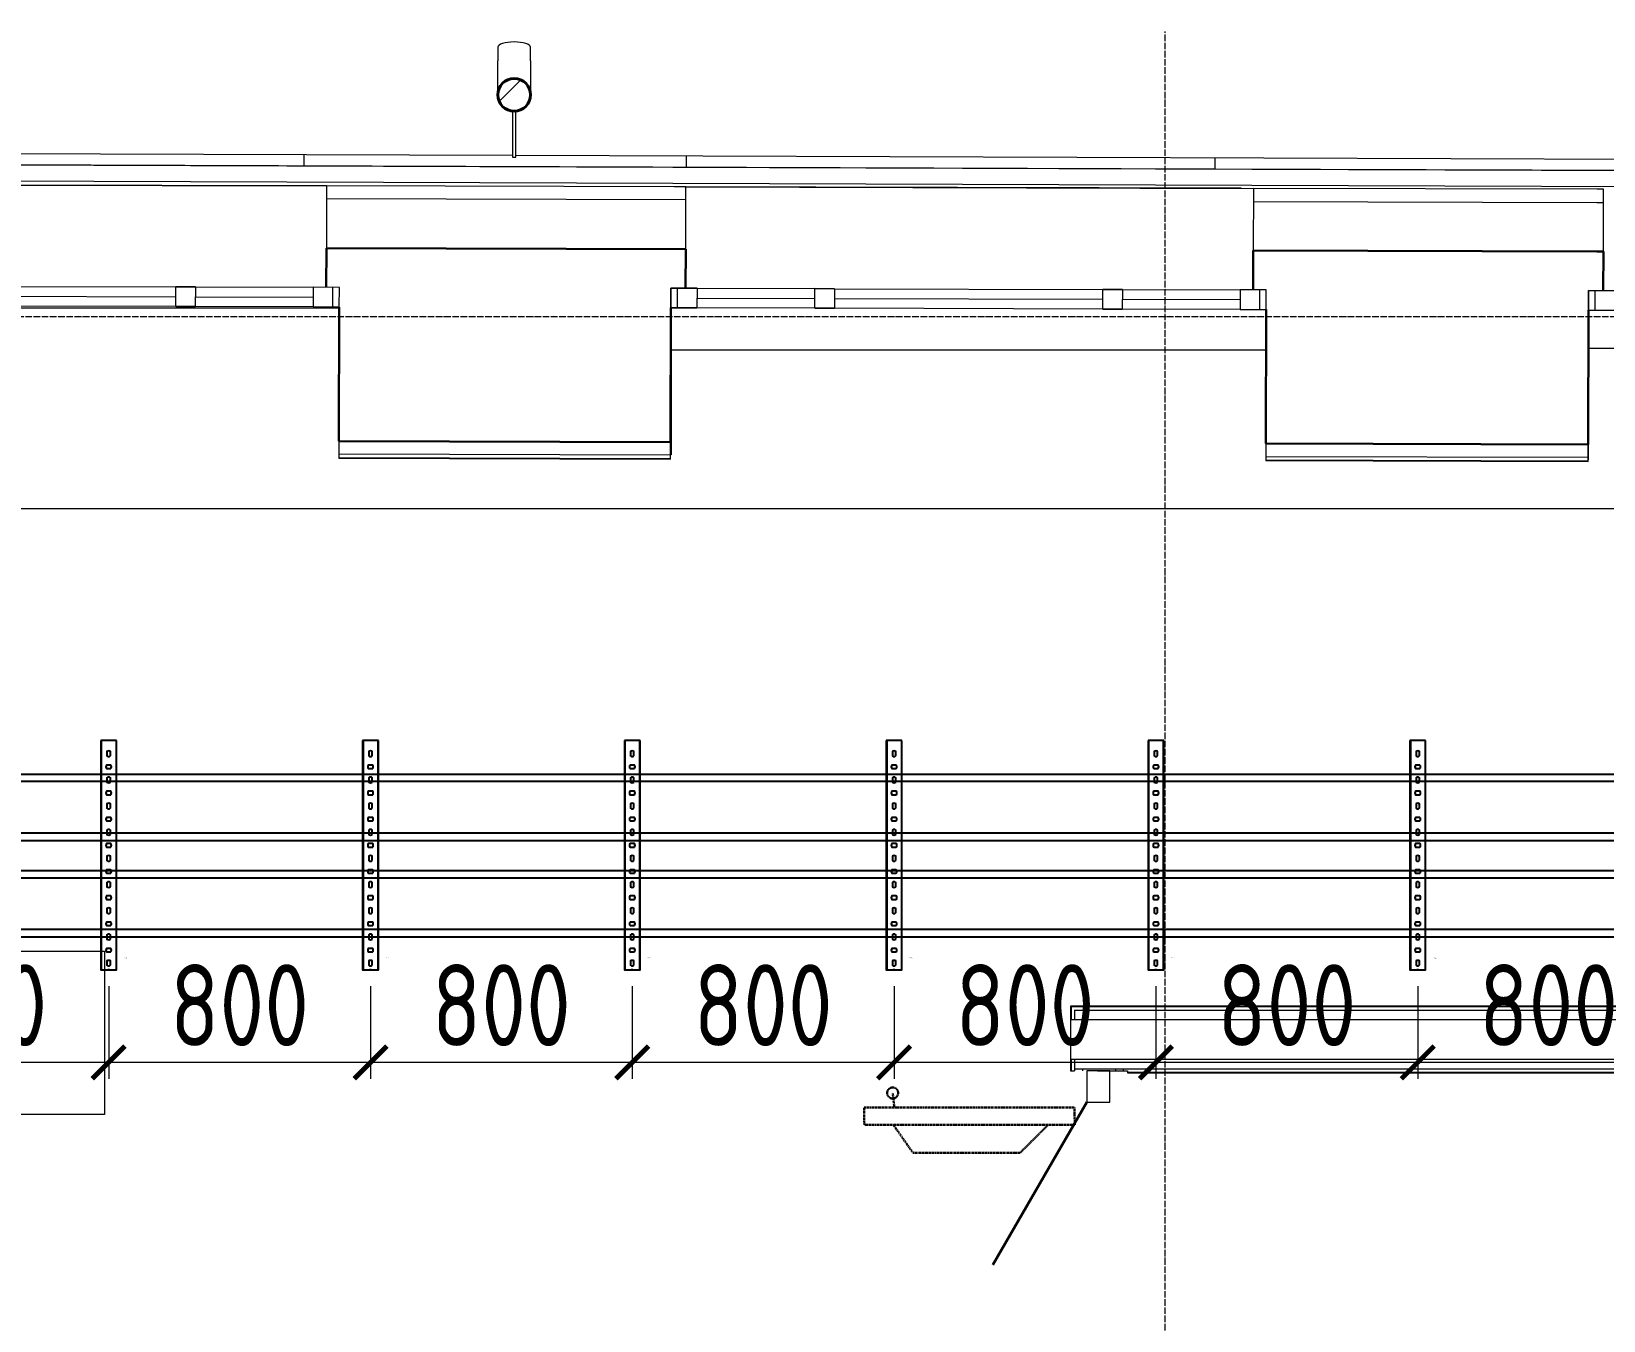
# Model space of a CAD drawing. Header units: millimetres. Extents: x -42533 to 645315, y 3457 to 82611.
# Drawn here: x 431186 to 435991, y 36522 to 40462 of the extents above; entities that cross this region are included whole.
import ezdxf
from ezdxf.enums import TextEntityAlignment as Align

# ---------------------------------------------------------------- set-up
doc = ezdxf.new("R2018")
doc.units = ezdxf.units.MM
doc.linetypes.add('ADSK_Линия сетки', pattern=[25, 20, -2.5, 0, -2.5])
doc.linetypes.add('ADSK_Штриховая_ш3 п1_5', pattern=[4.5, 3, -1.5])
for name, color, linetype in [('00_00_потолок_Панели из стали', 7, 'Continuous'), ('ЭОМ_Лотки авар.', 1, 'Continuous'), ('ЭОМ_Лотки рабочие', 5, 'Continuous')]:
    doc.layers.add(name, color=color, linetype=linetype)
for name, color, linetype, lineweight in [('_ Окна', 7, 'Continuous', 9), ('Аннотация', 7, 'Continuous', 18), ('Двери', 7, 'Continuous', 9), ('Обобщенные модели', 7, 'Continuous', 18), ('Окна', 7, 'Continuous', 9), ('Оси', 253, 'Continuous', 9), ('Перекрытие', 7, 'Continuous', 18), ('Стены наружные', 7, 'Continuous', 18), ('Стены несущие', 7, 'Continuous', 30), ('Стены отделка', 7, 'Continuous', 30), ('Стены перегородки', 7, 'Continuous', 30), ('Стены штриховка', 7, 'Continuous', 9), ('ШТРИХОВКА', 252, 'Continuous', 15)]:
    doc.layers.add(name, color=color, linetype=linetype, lineweight=lineweight)
doc.layers.add('Линии', color=7, linetype='Continuous', lineweight=9, true_color=0x00a600)
doc.styles.get("Standard").update_dxf_attribs({"font": 'arial.ttf'})
doc.styles.add('М2', font='isocpeur.ttf', dxfattribs={"width": 0.8})
doc.dimstyles.new('М2-100', dxfattribs={"dimtxt": 250, "dimasz": 100, "dimexe": 50, "dimexo": 50, "dimgap": 50, "dimtad": 1, "dimdec": 0, "dimzin": 1, "dimtxsty": 'М2', "dimblk": 'ARCHTICK', "dimcen": 2.5, "dimdle": 50, "dimclre": 256, "dimclrt": 256, "dimadec": 0, "dimazin": 0, "dimtfac": 1, "dimtdec": 0, "dimtix": 1, "dimtmove": 1, "dimatfit": 3, "dimldrblk": 'NONE', "dimfxl": 1, "dimtolj": 1, "dimlwd": 9, "dimlwe": 9, "dimarcsym": 1})

# ---------------------------------------------------------------- blocks, each defined once
blk = doc.blocks.new('План 4 этажа')
at = {"layer": 'Обобщенные модели', "lineweight": 9}
h = blk.add_hatch(dxfattribs=at)
h.set_pattern_fill('FP_16', color=8, style=0, pattern_type=2)
h.set_pattern_definition([(45, (591.94, 243.9), (-106.066, 106.066), [])])
h.paths.add_polyline_path([(16566.939, 13902.033), (16588.634, 13906.984), (16606.551, 13921.937), (16615.686, 13940.907), (16615.686, 13963.159), (16606.031, 13983.207), (16588.634, 13997.081), (16566.939, 14002.033), (16545.245, 13997.081), (16527.848, 13983.207), (16518.193, 13963.159), (16519.315, 13938.576), (16527.848, 13920.858), (16545.245, 13906.984), (16566.377, 13902.161)])
at = {"layer": '_ Окна', "color": 8, "lineweight": 18}
for p, q in [((15532.464, 13304.914), (15532.622, 13364.914)), ((15532.622, 13364.914), (15592.621, 13364.756)), ((15592.621, 13364.756), (15592.464, 13304.756)), ((15952.62, 13363.808), (15952.462, 13303.808)), ((16032.62, 13363.598), (15952.62, 13363.808)), ((16032.462, 13303.598), (16032.62, 13363.598)), ((17045.705, 13300.93), (17045.863, 13360.93)), ((17045.863, 13360.93), (17125.863, 13360.719)), ((17125.863, 13360.719), (17125.705, 13300.72)), ((17485.704, 13299.772), (17485.862, 13359.772)), ((17485.862, 13359.772), (17545.862, 13359.614)), ((17545.862, 13359.614), (17545.704, 13299.614)), ((18365.701, 13297.455), (18365.859, 13357.455)), ((18365.859, 13357.455), (18425.859, 13357.297)), ((18425.859, 13357.297), (18425.701, 13297.297)), ((18785.857, 13356.349), (18785.699, 13296.349)), ((18865.857, 13356.139), (18785.857, 13356.349)), ((18865.699, 13296.139), (18865.857, 13356.139)), ((19850.639, 13293.546), (19850.797, 13353.546)), ((19850.797, 13353.546), (19930.796, 13353.335)), ((15592.464, 13304.756), (15532.464, 13304.914)), ((15952.462, 13303.808), (16032.462, 13303.598)), ((17125.705, 13300.72), (17045.705, 13300.93)), ((17545.704, 13299.614), (17485.704, 13299.772)), ((18425.701, 13297.297), (18365.701, 13297.455)), ((18785.699, 13296.349), (18865.699, 13296.139)), ((19930.638, 13293.335), (19850.639, 13293.546))]:
    blk.add_line(p, q, dxfattribs=at)
at = {"layer": '_ Окна', "color": 8}
for p, q in [((16012.462, 13303.65), (16012.62, 13363.65)), ((17065.705, 13300.878), (17065.863, 13360.877)), ((14712.546, 13337.073), (15532.543, 13334.914)), ((15592.543, 13334.756), (15952.541, 13333.808)), ((17125.784, 13330.72), (17485.783, 13329.772)), ((17545.783, 13329.614), (18365.78, 13327.455)), ((18425.78, 13327.297), (18785.778, 13326.349)), ((18845.699, 13296.192), (18845.857, 13356.191)), ((19870.639, 13293.493), (19870.796, 13353.493))]:
    blk.add_line(p, q, dxfattribs=at)
at = {"layer": 'Аннотация', "color": 8, "lineweight": 20}
for p, q in [((14014.892, 11335.249), (15314.892, 11335.249)), ((15314.892, 11335.249), (15314.892, 10835.249)), ((15314.892, 10835.249), (14014.892, 10835.249))]:
    blk.add_line(p, q, dxfattribs=at)
at = {"layer": 'Двери', "color": 8}
for p, q in [((18387.289, 10968.652), (18317.289, 10968.652)), ((18317.289, 10968.652), (18317.289, 10873.652)), ((18387.289, 10873.652), (18387.289, 10968.652)), ((18317.289, 10873.652), (18387.289, 10873.652))]:
    blk.add_line(p, q, dxfattribs=at)
at = {"layer": 'Двери', "color": 8, "lineweight": 30}
blk.add_line((18317.289, 10873.652), (18029.789, 10375.687), dxfattribs=at)
at = {"layer": 'Линии', "color": 8, "linetype": 'ADSK_Штриховая_ш3 п1_5', "lineweight": 30}
for p, q in [((17728.998, 10856.69), (17723.85, 10901.395)), ((17637.293, 10803.69), (17636.567, 10856.69)), ((17636.567, 10856.69), (18279.652, 10856.69)), ((18279.652, 10856.69), (18280.378, 10803.69)), ((18280.378, 10803.69), (17637.293, 10803.69)), ((17726.214, 10803.69), (17785.732, 10718.69)), ((18113.63, 10718.69), (18198.63, 10803.69)), ((17785.732, 10718.69), (18113.63, 10718.69))]:
    blk.add_line(p, q, dxfattribs=at)
blk.add_circle((17723.85, 10901.395), 17, dxfattribs=at)
at = {"layer": 'Обобщенные модели', "color": 8}
for p, q in [((16516.939, 14098.184), (16516.939, 14055.68)), ((16616.939, 14055.68), (16616.939, 14098.184)), ((16561.939, 13901.174), (16561.939, 13762.033)), ((16571.939, 13762.033), (16571.939, 13901.174)), ((16561.939, 13762.033), (16571.939, 13762.033))]:
    blk.add_line(p, q, dxfattribs=at)
at = {"layer": 'Обобщенные модели', "color": 8, "flags": 128}
for points in [[(16516.939, 13965.05), (16516.939, 13966.32), (16516.939, 13968.984), (16516.939, 13971.86), (16516.939, 13974.945), (16516.939, 13978.232), (16516.939, 13981.718), (16516.939, 13985.397), (16516.939, 13989.262), (16516.939, 13993.307), (16516.939, 13997.527), (16516.939, 14001.913), (16516.939, 14006.46), (16516.939, 14011.16), (16516.939, 14016.005), (16516.939, 14020.987), (16516.939, 14026.1), (16516.939, 14031.334), (16516.939, 14036.68), (16516.939, 14042.132), (16516.939, 14047.679), (16516.939, 14053.313), (16516.939, 14055.68)], [(16616.939, 14055.68), (16616.939, 14050.013), (16616.939, 14044.428), (16616.939, 14038.936), (16616.939, 14033.544), (16616.939, 14028.262), (16616.939, 14023.099), (16616.939, 14018.061), (16616.939, 14013.158), (16616.939, 14008.397), (16616.939, 14003.785), (16616.939, 13999.331), (16616.939, 13995.042), (16616.939, 13990.923), (16616.939, 13986.982), (16616.939, 13983.225), (16616.939, 13979.659), (16616.939, 13976.288), (16616.939, 13973.118), (16616.939, 13970.154), (16616.939, 13967.402), (16616.939, 13965.05)]]:
    blk.add_lwpolyline(points, dxfattribs=at)
at = {"layer": 'Обобщенные модели', "color": 8}
for start, end in [(90, 270), (270, 90)]:
    blk.add_arc((16566.939, 13952.033), 52, start, end, dxfattribs=at)
at = {"layer": 'Обобщенные модели', "color": 8, "lineweight": 40}
for start, end in [(90, 270), (270, 90)]:
    blk.add_arc((16566.939, 13952.033), 50, start, end, dxfattribs=at)
at = {"layer": 'Обобщенные модели', "color": 8}
for start_param, end_param in [(4.71238898, 6.28318531), (3.14159265, 4.71238898)]:
    blk.add_ellipse((16566.939, 14098.184), major_axis=(-50, 0), ratio=0.30901699, start_param=start_param, end_param=end_param, dxfattribs=at)
at = {"layer": 'Окна', "color": 8}
for p, q in [((14712.625, 13367.073), (15532.622, 13364.914)), ((15592.621, 13364.756), (15532.622, 13364.914)), ((15592.621, 13364.756), (15952.62, 13363.808)), ((16032.62, 13363.598), (15952.62, 13363.808)), ((16032.462, 13303.598), (16032.62, 13363.598)), ((17045.863, 13360.93), (17045.705, 13300.93)), ((17125.863, 13360.719), (17045.863, 13360.93)), ((17125.863, 13360.719), (17485.862, 13359.772)), ((17545.862, 13359.614), (17485.862, 13359.772)), ((17545.862, 13359.614), (18365.859, 13357.455)), ((18425.859, 13357.297), (18365.859, 13357.455)), ((18425.859, 13357.297), (18785.857, 13356.349)), ((18865.857, 13356.139), (18785.857, 13356.349)), ((18865.699, 13296.139), (18865.857, 13356.139)), ((19850.797, 13353.546), (19850.639, 13293.546)), ((19930.796, 13353.335), (19850.797, 13353.546)), ((15532.464, 13304.914), (14712.467, 13307.073)), ((15532.464, 13304.914), (15592.464, 13304.756)), ((15952.462, 13303.808), (15592.464, 13304.756)), ((15952.462, 13303.808), (16032.462, 13303.598)), ((17045.705, 13300.93), (17125.705, 13300.72)), ((17485.704, 13299.772), (17125.705, 13300.72)), ((17485.704, 13299.772), (17545.704, 13299.614)), ((18365.701, 13297.455), (17545.704, 13299.614)), ((18365.701, 13297.455), (18425.701, 13297.297)), ((18785.699, 13296.349), (18425.701, 13297.297)), ((18785.699, 13296.349), (18865.699, 13296.139)), ((19850.639, 13293.546), (19930.638, 13293.335))]:
    blk.add_line(p, q, dxfattribs=at)
at = {"layer": 'Оси', "color": 8, "linetype": 'ADSK_Линия сетки'}
for p, q in [((18556.505, -3353.101), (18556.505, 14145.773)), ((-10052.178, 13274.489), (56511.792, 13274.489))]:
    blk.add_line(p, q, dxfattribs=at)
at = {"layer": 'Перекрытие', "color": 8}
for p, q in [((16031.781, 13300.522), (14212.448, 13300.522)), ((16031.781, 13044.794), (16031.781, 13300.522)), ((18865.373, 13172.098), (17046.447, 13172.098)), ((17046.447, 13172.098), (17046.447, 12852.098)), ((21669.97, 13176.945), (19850.332, 13176.945)), ((19849.97, 13039.556), (19849.97, 12836.945)), ((17046.447, 12852.098), (17044.524, 12852.098)), ((14086.545, 12687.413), (24869.329, 12687.413))]:
    blk.add_line(p, q, dxfattribs=at)
at = {"layer": 'Стены наружные', "color": 8}
for p, q in [((11516.939, 13784.626), (16562.11, 13767.513)), ((18708.58, 13725.232), (11516.939, 13749.626)), ((11516.939, 13749.487), (25496.206, 13702.173)), ((15923.714, 13769.678), (15923.595, 13734.679)), ((16571.769, 13767.48), (22702.229, 13746.686)), ((17093.167, 13765.712), (17093.049, 13730.712)), ((18708.699, 13760.232), (18708.58, 13725.232)), ((30135.462, 13636.471), (11516.939, 13699.487)), ((24348.549, 13706.102), (18708.58, 13725.232)), ((14257.044, 13679.273), (15992.002, 13674.705)), ((14258.442, 13678.269), (15993.436, 13673.702)), ((15992.002, 13674.705), (15992, 13673.705)), ((17055.848, 13670.905), (17055.85, 13671.905)), ((17055.85, 13671.905), (18787.594, 13667.346)), ((17091.679, 13670.81), (18826.673, 13666.243)), ((18787.594, 13667.346), (18787.591, 13666.346))]:
    blk.add_line(p, q, dxfattribs=at)
at = {"layer": 'Стены несущие', "color": 8}
for p, q in [((15992.936, 13483.702), (15992.62, 13363.703)), ((15992.936, 13483.702), (17091.179, 13480.811)), ((17090.863, 13360.812), (17091.179, 13480.811)), ((18826.173, 13476.244), (18825.857, 13356.244)), ((19876.112, 13473.479), (18826.173, 13476.244)), ((18826.173, 13476.244), (19876.112, 13473.479)), ((19896.112, 13473.427), (19876.112, 13473.479)), ((19895.796, 13353.427), (19896.112, 13473.427)), ((16032.462, 13303.523), (16031.383, 12893.599)), ((17044.626, 12890.932), (17045.705, 13300.93)), ((18865.699, 13296.139), (18864.62, 12886.14)), ((19849.559, 12883.547), (19850.639, 13293.546)), ((17044.626, 12890.932), (16031.383, 12893.599)), ((19849.559, 12883.547), (18864.62, 12886.14))]:
    blk.add_line(p, q, dxfattribs=at)
at = {"layer": 'Стены отделка', "color": 8, "lineweight": 9}
for p, q in [((15993.436, 13673.702), (15993.331, 13633.702)), ((17081.679, 13670.837), (15993.436, 13673.702)), ((17091.679, 13670.81), (17081.679, 13670.837)), ((17091.574, 13630.811), (17091.679, 13670.81)), ((18826.673, 13666.243), (18826.173, 13476.244)), ((19876.613, 13663.479), (18826.673, 13666.243)), ((19896.612, 13663.426), (19876.613, 13663.479)), ((19896.507, 13623.426), (19896.612, 13663.426)), ((15993.331, 13633.702), (15992.936, 13483.702)), ((17091.179, 13480.811), (17091.574, 13630.811)), ((19876.507, 13623.479), (19876.507, 13623.479)), ((19896.112, 13473.427), (19896.507, 13623.426)), ((19876.112, 13473.479), (19896.112, 13473.427)), ((16031.383, 12893.599), (16031.277, 12853.599)), ((17044.521, 12850.932), (17044.626, 12890.932)), ((18864.62, 12886.14), (18864.514, 12846.14)), ((19849.454, 12843.547), (19849.559, 12883.547)), ((16031.277, 12853.599), (16031.246, 12841.599)), ((16031.246, 12841.599), (17044.489, 12838.932)), ((17044.521, 12850.932), (16031.277, 12853.599)), ((17044.489, 12838.932), (17044.521, 12850.932)), ((18864.514, 12846.14), (18864.483, 12834.14)), ((18864.483, 12834.14), (19849.422, 12831.548)), ((19849.454, 12843.547), (18864.514, 12846.14)), ((19849.422, 12831.548), (19849.454, 12843.547)), ((32527.844, 11166.652), (18267.505, 11166.652)), ((18267.505, 11164.652), (18267.505, 11124.652)), ((18267.505, 11004.652), (18267.505, 10968.652)), ((18267.505, 10968.652), (18279.505, 10968.652)), ((32495.844, 10974.652), (18279.505, 10974.652)), ((18349.505, 10968.652), (18441.505, 10968.652)), ((18441.505, 10968.652), (18441.505, 10962.652)), ((18441.505, 10962.652), (32415.844, 10962.652))]:
    blk.add_line(p, q, dxfattribs=at)
at = {"layer": 'Стены перегородки', "color": 8, "lineweight": 18}
for p, q in [((32527.844, 11124.652), (18267.505, 11124.652)), ((18267.505, 11124.652), (18267.505, 11004.652)), ((18267.505, 11004.652), (32577.844, 11004.652))]:
    blk.add_line(p, q, dxfattribs=at)
at = {"layer": 'Стены штриховка', "color": 8}
for p, q in [((17091.574, 13630.811), (15993.331, 13633.702)), ((18826.568, 13626.243), (19876.507, 13623.479)), ((19876.507, 13623.479), (19896.507, 13623.426)), ((16031.251, 12843.599), (17044.494, 12840.932)), ((18864.488, 12836.14), (19849.428, 12833.548)), ((18267.505, 11166.652), (18267.505, 11164.652)), ((32527.844, 11164.652), (18267.505, 11164.652)), ((18269.505, 11166.652), (18269.505, 11124.652)), ((18279.505, 11154.652), (32515.844, 11154.652)), ((18279.505, 11154.652), (18279.505, 11124.652)), ((18269.505, 11004.652), (18269.505, 10968.652)), ((18279.505, 11004.652), (18279.505, 10968.652)), ((18304.505, 10974.652), (18304.505, 10968.652)), ((18404.505, 10974.652), (18404.505, 10968.652)), ((18429.505, 10968.652), (18429.505, 10974.652)), ((18441.505, 10964.652), (32415.844, 10964.652))]:
    blk.add_line(p, q, dxfattribs=at)
blk = doc.blocks.new('*U1397')
at = {"color": 0, "linetype": 'Continuous', "lineweight": 25}
for p, q in [((-78.8, -46976.1), (-78.8, 0)), ((78.8, -46976.1), (78.8, 0))]:
    blk.add_line(p, q, dxfattribs=at)
blk.add_lwpolyline([(100.8, -46976.1), (100.8, 0), (-100.8, 0), (-100.8, -46976.1)], close=True, dxfattribs=at)
at = {"color": 0, "flags": 9}
for tag, p in [('АРТИКУЛ', (-59.7, -11.8)), ('НАИМЕНОВАНИЕ', (-59.1, -7)), ('ПРИМЕЧАНИЕ', (-58.8, -17.3))]:
    blk.add_attdef(tag, text='', height=2.5, dxfattribs=at).set_placement(p, align=Align.TOP_LEFT)
at = {"color": 0, "lineweight": 30, "flags": 104}
for tag, p in [('ВЫСОТА', (-59.6, -20.9)), ('ДЛИНА', (-59.5, -36.1)), ('ТОЛЩИНА', (-59, -31)), ('ШИРИНА', (-58.9, -25.1))]:
    blk.add_attdef(tag, text='', height=2.5, dxfattribs=at).set_placement(p, align=Align.TOP_LEFT)
blk = doc.blocks.new('*U1514')
at = {"color": 0, "linetype": 'Continuous', "lineweight": 25}
for p, q in [((-78.8, -46398.7), (-78.8, 0)), ((78.8, -46398.7), (78.8, 0))]:
    blk.add_line(p, q, dxfattribs=at)
blk.add_lwpolyline([(100.8, -46398.7), (100.8, 0), (-100.8, 0), (-100.8, -46398.7)], close=True, dxfattribs=at)
at = {"color": 0, "flags": 9}
for tag, p in [('АРТИКУЛ', (-59.7, -11.8)), ('НАИМЕНОВАНИЕ', (-59.1, -7)), ('ПРИМЕЧАНИЕ', (-58.8, -17.3))]:
    blk.add_attdef(tag, text='', height=2.5, dxfattribs=at).set_placement(p, align=Align.TOP_LEFT)
at = {"color": 0, "lineweight": 30, "flags": 104}
for tag, p in [('ВЫСОТА', (-59.6, -20.9)), ('ДЛИНА', (-59.5, -36.1)), ('ТОЛЩИНА', (-59, -31)), ('ШИРИНА', (-58.9, -25.1))]:
    blk.add_attdef(tag, text='', height=2.5, dxfattribs=at).set_placement(p, align=Align.TOP_LEFT)
blk = doc.blocks.new('*U45')
at = {"color": 0, "linetype": 'ByBlock', "lineweight": -2}
for points in [[(24, -700), (24, 0), (-24, 0), (-24, -700)], [(-22.5, -700), (-22.5, 0)], [(22.5, -700), (22.5, 0)], [(-24, -700), (24, -700)]]:
    blk.add_lwpolyline(points, dxfattribs=at)
at = {"color": 254, "transparency": 33554483}
blk.add_lwpolyline([(0, 0.7), (0, -2.2)], dxfattribs=at)
at = {"color": 0, "linetype": 'ByBlock', "lineweight": -2}
for points in [[(-5.2, -13.3), (-5.2, -26.7, 0.345739), (5.2, -26.7), (5.2, -13.3, 0.345739)], [(-6.7, -54.8, 0.345739), (-6.7, -65.2), (6.7, -65.2, 0.345739), (6.7, -54.8)], [(-5.2, -93.3), (-5.2, -106.7, 0.345739), (5.2, -106.7), (5.2, -93.3, 0.345739)], [(-6.7, -134.8, 0.345739), (-6.7, -145.2), (6.7, -145.2, 0.345739), (6.7, -134.8)], [(-5.2, -173.3), (-5.2, -186.7, 0.345739), (5.2, -186.7), (5.2, -173.3, 0.345739)], [(-6.7, -214.8, 0.345739), (-6.7, -225.2), (6.7, -225.2, 0.345739), (6.7, -214.8)], [(-5.2, -253.3), (-5.2, -266.7, 0.345739), (5.2, -266.7), (5.2, -253.3, 0.345739)], [(-6.7, -294.8, 0.345739), (-6.7, -305.2), (6.7, -305.2, 0.345739), (6.7, -294.8)], [(-5.2, -333.3), (-5.2, -346.7, 0.345739), (5.2, -346.7), (5.2, -333.3, 0.345739)], [(-6.7, -374.8, 0.345739), (-6.7, -385.2), (6.7, -385.2, 0.345739), (6.7, -374.8)], [(-5.2, -413.3), (-5.2, -426.7, 0.345739), (5.2, -426.7), (5.2, -413.3, 0.345739)], [(-6.7, -454.8, 0.345739), (-6.7, -465.2), (6.7, -465.2, 0.345739), (6.7, -454.8)], [(-5.2, -493.3), (-5.2, -506.7, 0.345739), (5.2, -506.7), (5.2, -493.3, 0.345739)], [(-6.7, -534.8, 0.345739), (-6.7, -545.2), (6.7, -545.2, 0.345739), (6.7, -534.8)], [(-5.2, -573.3), (-5.2, -586.7, 0.345739), (5.2, -586.7), (5.2, -573.3, 0.345739)], [(-6.7, -614.8, 0.345739), (-6.7, -625.2), (6.7, -625.2, 0.345739), (6.7, -614.8)], [(-5.2, -653.3), (-5.2, -666.7, 0.345739), (5.2, -666.7), (5.2, -653.3, 0.345739)]]:
    blk.add_lwpolyline(points, format="xyb", close=True, dxfattribs=at)
at = {"flags": 9}
for tag, p in [('АРТИКУЛ', (-58.9, -24.5)), ('ПРИМЕЧАНИЕ', (-58.3, -30.8)), ('НАИМЕНОВАНИЕ', (-58.2, -19.4))]:
    blk.add_attdef(tag, p, '', height=2.5, dxfattribs=at)
at = {"lineweight": 30, "flags": 104}
blk.add_attdef('ДЛИНА', text='', height=2.5, dxfattribs=at).set_placement((-57.7, -34.6), align=Align.TOP_LEFT)
blk = doc.blocks.new('_ArchTick')
at = {"color": 0, "linetype": 'ByBlock', "lineweight": 70, "const_width": 0.15}
blk.add_lwpolyline([(-0.5, -0.5), (0.5, 0.5)], dxfattribs=at)
blk = doc.blocks.new('*D1643')
at = {"layer": '00_00_потолок_Панели из стали', "lineweight": 9, "transparency": 16777216}
for p, q in [((430621.6, 37544.1), (430621.6, 37260.6)), ((431421.8, 37543.4), (431421.8, 37260.6))]:
    blk.add_line(p, q, dxfattribs=at)
at = {"layer": '00_00_потолок_Панели из стали', "color": 0, "lineweight": 9, "transparency": 16777216}
blk.add_line((431471.8, 37310.6), (430571.6, 37310.6), dxfattribs=at)
at = {"layer": 'Defpoints', "color": 0, "transparency": 16777216}
for p in [(430621.6, 37594.1), (431421.8, 37593.4), (430621.6, 37310.6)]:
    blk.add_point(p, dxfattribs=at)
at = {"layer": '00_00_потолок_Панели из стали', "color": 0, "lineweight": 9, "transparency": 16777216, "xscale": 100, "yscale": 100, "zscale": 100, "rotation": 180}
blk.add_blockref('_ArchTick', (430621.6, 37310.6), dxfattribs=at)
at = {"layer": '00_00_потолок_Панели из стали', "color": 0, "lineweight": 9, "transparency": 16777216, "xscale": 100, "yscale": 100, "zscale": 100}
blk.add_blockref('_ArchTick', (431421.8, 37310.6), dxfattribs=at)
at = {"layer": '00_00_потолок_Панели из стали', "transparency": 16777216, "insert": (431021.7, 37485.6), "char_height": 250, "attachment_point": 5, "style": 'М2'}
blk.add_mtext('\\A1;800', dxfattribs=at)
blk = doc.blocks.new('_None')
blk = doc.blocks.new('*D1644')
at = {"layer": '00_00_потолок_Панели из стали', "lineweight": 9, "transparency": 16777216}
for p, q in [((431421.8, 37544.1), (431421.8, 37260.6)), ((432222, 37543.4), (432222, 37260.6))]:
    blk.add_line(p, q, dxfattribs=at)
at = {"layer": '00_00_потолок_Панели из стали', "color": 0, "lineweight": 9, "transparency": 16777216}
blk.add_line((432272, 37310.6), (431371.8, 37310.6), dxfattribs=at)
at = {"layer": 'Defpoints', "color": 0, "transparency": 16777216}
for p in [(431421.8, 37594.1), (432222, 37593.4), (431421.8, 37310.6)]:
    blk.add_point(p, dxfattribs=at)
at = {"layer": '00_00_потолок_Панели из стали', "color": 0, "lineweight": 9, "transparency": 16777216, "xscale": 100, "yscale": 100, "zscale": 100, "rotation": 180}
blk.add_blockref('_ArchTick', (431421.8, 37310.6), dxfattribs=at)
at = {"layer": '00_00_потолок_Панели из стали', "color": 0, "lineweight": 9, "transparency": 16777216, "xscale": 100, "yscale": 100, "zscale": 100}
blk.add_blockref('_ArchTick', (432222, 37310.6), dxfattribs=at)
at = {"layer": '00_00_потолок_Панели из стали', "transparency": 16777216, "insert": (431821.9, 37485.6), "char_height": 250, "attachment_point": 5, "style": 'М2'}
blk.add_mtext('\\A1;800', dxfattribs=at)
blk = doc.blocks.new('*D1649')
at = {"layer": '00_00_потолок_Панели из стали', "lineweight": 9, "transparency": 16777216}
for p, q in [((432222, 37544.1), (432222, 37260.6)), ((433022.2, 37543.4), (433022.2, 37260.6))]:
    blk.add_line(p, q, dxfattribs=at)
at = {"layer": '00_00_потолок_Панели из стали', "color": 0, "lineweight": 9, "transparency": 16777216}
blk.add_line((433072.2, 37310.6), (432172, 37310.6), dxfattribs=at)
at = {"layer": 'Defpoints', "color": 0, "transparency": 16777216}
for p in [(432222, 37594.1), (433022.2, 37593.4), (432222, 37310.6)]:
    blk.add_point(p, dxfattribs=at)
at = {"layer": '00_00_потолок_Панели из стали', "color": 0, "lineweight": 9, "transparency": 16777216, "xscale": 100, "yscale": 100, "zscale": 100, "rotation": 180}
blk.add_blockref('_ArchTick', (432222, 37310.6), dxfattribs=at)
at = {"layer": '00_00_потолок_Панели из стали', "color": 0, "lineweight": 9, "transparency": 16777216, "xscale": 100, "yscale": 100, "zscale": 100}
blk.add_blockref('_ArchTick', (433022.2, 37310.6), dxfattribs=at)
at = {"layer": '00_00_потолок_Панели из стали', "transparency": 16777216, "insert": (432622.1, 37485.6), "char_height": 250, "attachment_point": 5, "style": 'М2'}
blk.add_mtext('\\A1;800', dxfattribs=at)
blk = doc.blocks.new('*D1650')
at = {"layer": '00_00_потолок_Панели из стали', "lineweight": 9, "transparency": 16777216}
for p, q in [((433022.2, 37544.1), (433022.2, 37260.6)), ((433822.4, 37543.4), (433822.4, 37260.6))]:
    blk.add_line(p, q, dxfattribs=at)
at = {"layer": '00_00_потолок_Панели из стали', "color": 0, "lineweight": 9, "transparency": 16777216}
blk.add_line((433872.4, 37310.6), (432972.2, 37310.6), dxfattribs=at)
at = {"layer": 'Defpoints', "color": 0, "transparency": 16777216}
for p in [(433022.2, 37594.1), (433822.4, 37593.4), (433022.2, 37310.6)]:
    blk.add_point(p, dxfattribs=at)
at = {"layer": '00_00_потолок_Панели из стали', "color": 0, "lineweight": 9, "transparency": 16777216, "xscale": 100, "yscale": 100, "zscale": 100, "rotation": 180}
blk.add_blockref('_ArchTick', (433022.2, 37310.6), dxfattribs=at)
at = {"layer": '00_00_потолок_Панели из стали', "color": 0, "lineweight": 9, "transparency": 16777216, "xscale": 100, "yscale": 100, "zscale": 100}
blk.add_blockref('_ArchTick', (433822.4, 37310.6), dxfattribs=at)
at = {"layer": '00_00_потолок_Панели из стали', "transparency": 16777216, "insert": (433422.3, 37485.6), "char_height": 250, "attachment_point": 5, "style": 'М2'}
blk.add_mtext('\\A1;800', dxfattribs=at)
blk = doc.blocks.new('*D1651')
at = {"layer": '00_00_потолок_Панели из стали', "lineweight": 9, "transparency": 16777216}
for p, q in [((433822.4, 37544.1), (433822.4, 37260.6)), ((434622.6, 37543.4), (434622.6, 37260.6))]:
    blk.add_line(p, q, dxfattribs=at)
at = {"layer": '00_00_потолок_Панели из стали', "color": 0, "lineweight": 9, "transparency": 16777216}
blk.add_line((434672.6, 37310.6), (433772.4, 37310.6), dxfattribs=at)
at = {"layer": 'Defpoints', "color": 0, "transparency": 16777216}
for p in [(433822.4, 37594.1), (434622.6, 37593.4), (433822.4, 37310.6)]:
    blk.add_point(p, dxfattribs=at)
at = {"layer": '00_00_потолок_Панели из стали', "color": 0, "lineweight": 9, "transparency": 16777216, "xscale": 100, "yscale": 100, "zscale": 100, "rotation": 180}
blk.add_blockref('_ArchTick', (433822.4, 37310.6), dxfattribs=at)
at = {"layer": '00_00_потолок_Панели из стали', "color": 0, "lineweight": 9, "transparency": 16777216, "xscale": 100, "yscale": 100, "zscale": 100}
blk.add_blockref('_ArchTick', (434622.6, 37310.6), dxfattribs=at)
at = {"layer": '00_00_потолок_Панели из стали', "transparency": 16777216, "insert": (434222.5, 37485.6), "char_height": 250, "attachment_point": 5, "style": 'М2'}
blk.add_mtext('\\A1;800', dxfattribs=at)
blk = doc.blocks.new('*D1652')
at = {"layer": '00_00_потолок_Панели из стали', "lineweight": 9, "transparency": 16777216}
for p, q in [((434622.6, 37544.1), (434622.6, 37260.6)), ((435422.8, 37543.4), (435422.8, 37260.6))]:
    blk.add_line(p, q, dxfattribs=at)
at = {"layer": '00_00_потолок_Панели из стали', "color": 0, "lineweight": 9, "transparency": 16777216}
blk.add_line((435472.8, 37310.6), (434572.6, 37310.6), dxfattribs=at)
at = {"layer": 'Defpoints', "color": 0, "transparency": 16777216}
for p in [(434622.6, 37594.1), (435422.8, 37593.4), (434622.6, 37310.6)]:
    blk.add_point(p, dxfattribs=at)
at = {"layer": '00_00_потолок_Панели из стали', "color": 0, "lineweight": 9, "transparency": 16777216, "xscale": 100, "yscale": 100, "zscale": 100, "rotation": 180}
blk.add_blockref('_ArchTick', (434622.6, 37310.6), dxfattribs=at)
at = {"layer": '00_00_потолок_Панели из стали', "color": 0, "lineweight": 9, "transparency": 16777216, "xscale": 100, "yscale": 100, "zscale": 100}
blk.add_blockref('_ArchTick', (435422.8, 37310.6), dxfattribs=at)
at = {"layer": '00_00_потолок_Панели из стали', "transparency": 16777216, "insert": (435022.7, 37485.6), "char_height": 250, "attachment_point": 5, "style": 'М2'}
blk.add_mtext('\\A1;800', dxfattribs=at)
blk = doc.blocks.new('*D1653')
at = {"layer": '00_00_потолок_Панели из стали', "lineweight": 9, "transparency": 16777216}
for p, q in [((435422.8, 37544.1), (435422.8, 37260.6)), ((436223, 37543.4), (436223, 37260.6))]:
    blk.add_line(p, q, dxfattribs=at)
at = {"layer": '00_00_потолок_Панели из стали', "color": 0, "lineweight": 9, "transparency": 16777216}
blk.add_line((436273, 37310.6), (435372.8, 37310.6), dxfattribs=at)
at = {"layer": 'Defpoints', "color": 0, "transparency": 16777216}
for p in [(435422.8, 37594.1), (436223, 37593.4), (435422.8, 37310.6)]:
    blk.add_point(p, dxfattribs=at)
at = {"layer": '00_00_потолок_Панели из стали', "color": 0, "lineweight": 9, "transparency": 16777216, "xscale": 100, "yscale": 100, "zscale": 100, "rotation": 180}
blk.add_blockref('_ArchTick', (435422.8, 37310.6), dxfattribs=at)
at = {"layer": '00_00_потолок_Панели из стали', "color": 0, "lineweight": 9, "transparency": 16777216, "xscale": 100, "yscale": 100, "zscale": 100}
blk.add_blockref('_ArchTick', (436223, 37310.6), dxfattribs=at)
at = {"layer": '00_00_потолок_Панели из стали', "transparency": 16777216, "insert": (435822.9, 37485.6), "char_height": 250, "attachment_point": 5, "style": 'М2'}
blk.add_mtext('\\A1;800', dxfattribs=at)

msp = doc.modelspace()

# ---------------------------------------------------------------- block references
at = {"layer": 'ШТРИХОВКА'}
msp.add_blockref('План 4 этажа', (416094.2, 26315.8), dxfattribs=at)
at = {"layer": 'ЭОМ_Лотки авар.', "color": 1, "rotation": 90}
msp.add_blockref('*U1514', (417741, 38090), dxfattribs=at)
at = {"layer": 'ЭОМ_Лотки рабочие'}
ref = msp.add_blockref('*U45', (431421.8, 37594.1), dxfattribs=dict(at, rotation=180))
lines = msp.add_mtext('700 мм', dxfattribs={"layer": '0', "insert": (431479.5, 37628.7), "char_height": 2.5, "attachment_point": 1, "rotation": 180})
ref.add_attrib('ДЛИНА', '', (431479.5, 37628.7)).embed_mtext(lines)
ref = msp.add_blockref('*U45', (432222, 37594.1), dxfattribs=dict(at, rotation=180))
lines = msp.add_mtext('700 мм', dxfattribs={"layer": '0', "insert": (432279.7, 37628.7), "char_height": 2.5, "attachment_point": 1, "rotation": 180})
ref.add_attrib('ДЛИНА', '', (432279.7, 37628.7)).embed_mtext(lines)
ref = msp.add_blockref('*U45', (433022.2, 37594.1), dxfattribs=dict(at, rotation=180))
lines = msp.add_mtext('700 мм', dxfattribs={"layer": '0', "insert": (433079.9, 37628.7), "char_height": 2.5, "attachment_point": 1, "rotation": 180})
ref.add_attrib('ДЛИНА', '', (433079.9, 37628.7)).embed_mtext(lines)
ref = msp.add_blockref('*U45', (433822.4, 37594.1), dxfattribs=dict(at, rotation=180))
lines = msp.add_mtext('700 мм', dxfattribs={"layer": '0', "insert": (433880.1, 37628.7), "char_height": 2.5, "attachment_point": 1, "rotation": 180})
ref.add_attrib('ДЛИНА', '', (433880.1, 37628.7)).embed_mtext(lines)
ref = msp.add_blockref('*U45', (434622.6, 37594.1), dxfattribs=dict(at, rotation=180))
lines = msp.add_mtext('700 мм', dxfattribs={"layer": '0', "insert": (434680.3, 37628.7), "char_height": 2.5, "attachment_point": 1, "rotation": 180})
ref.add_attrib('ДЛИНА', '', (434680.3, 37628.7)).embed_mtext(lines)
ref = msp.add_blockref('*U45', (435422.8, 37594.1), dxfattribs=dict(at, rotation=180))
lines = msp.add_mtext('700 мм', dxfattribs={"layer": '0', "insert": (435480.5, 37628.7), "char_height": 2.5, "attachment_point": 1, "rotation": 180})
ref.add_attrib('ДЛИНА', '', (435480.5, 37628.7)).embed_mtext(lines)
at = {"layer": 'ЭОМ_Лотки рабочие', "rotation": 90}
msp.add_blockref('*U1397', (417463.1, 37795.3), dxfattribs=at)

# ---------------------------------------------------------------- dimensions: what is measured, and where the dimension line sits
at = {"layer": '00_00_потолок_Панели из стали'}
for base, p1, p2, picture, middle in [((430621.6, 37310.6), (431421.8, 37593.4), (430621.6, 37594.1), '*D1643', (431021.7, 37485.6)), ((431421.8, 37310.6), (432222, 37593.4), (431421.8, 37594.1), '*D1644', (431821.9, 37485.6)), ((432222, 37310.6), (433022.2, 37593.4), (432222, 37594.1), '*D1649', (432622.1, 37485.6)), ((433022.2, 37310.6), (433822.4, 37593.4), (433022.2, 37594.1), '*D1650', (433422.3, 37485.6)), ((433822.4, 37310.6), (434622.6, 37593.4), (433822.4, 37594.1), '*D1651', (434222.5, 37485.6)), ((434622.6, 37310.6), (435422.8, 37593.4), (434622.6, 37594.1), '*D1652', (435022.7, 37485.6)), ((435422.8, 37310.6), (436223, 37593.4), (435422.8, 37594.1), '*D1653', (435822.9, 37485.6))]:
    dim = msp.add_linear_dim(base=base, p1=p1, p2=p2, dimstyle='М2-100', dxfattribs=at)
    dim.commit()
    dim.dimension.update_dxf_attribs({"geometry": picture, "text_midpoint": middle})

doc.saveas('drawing.dxf')
